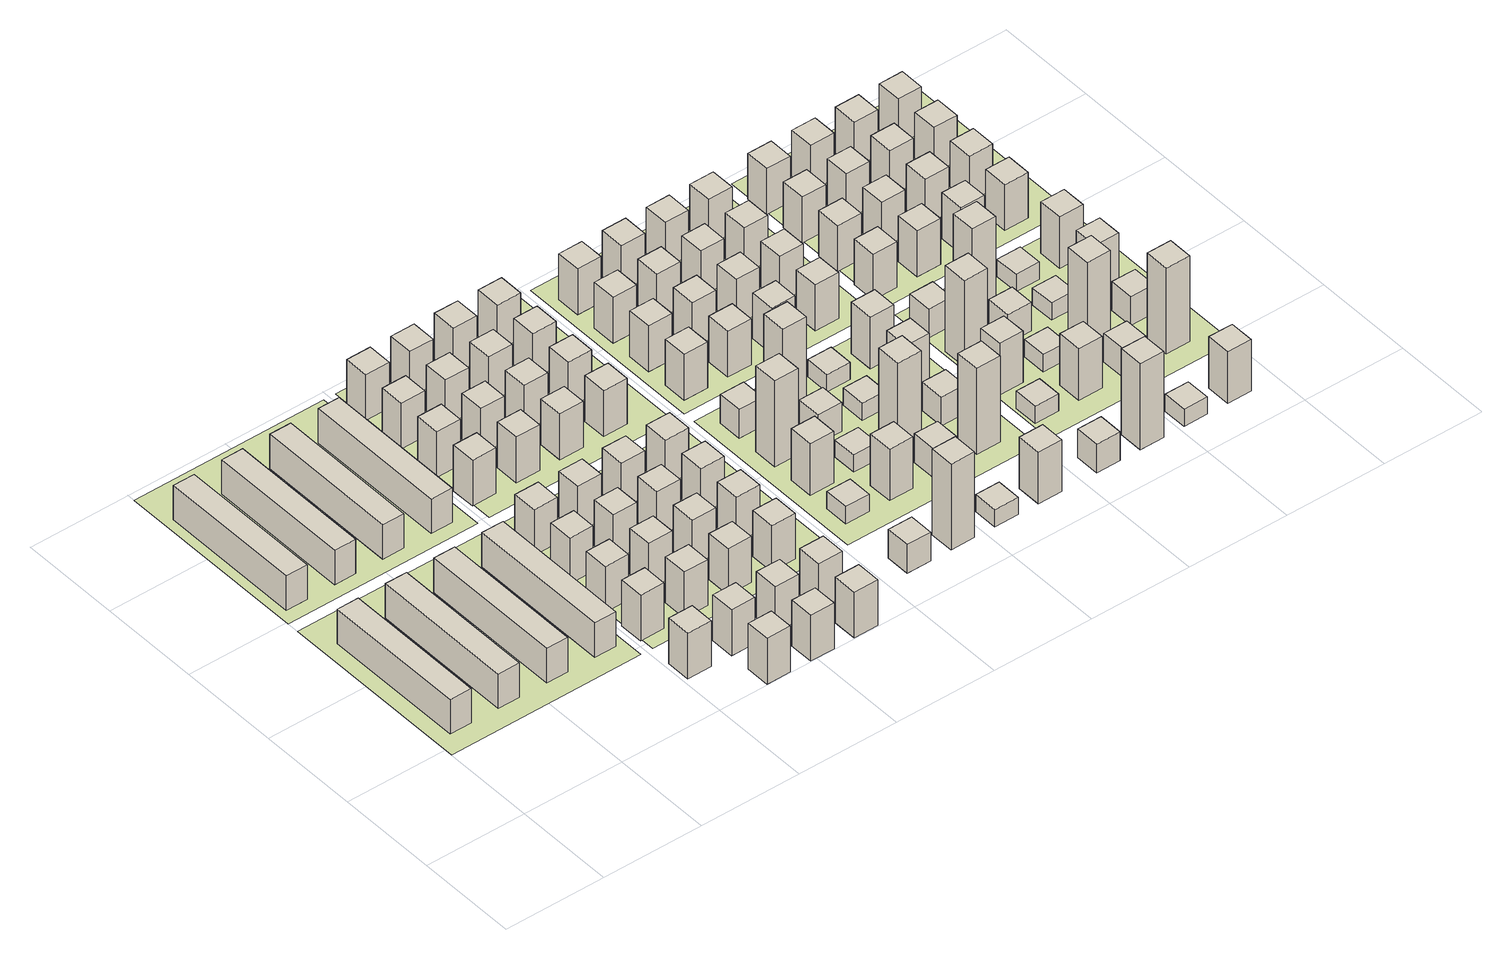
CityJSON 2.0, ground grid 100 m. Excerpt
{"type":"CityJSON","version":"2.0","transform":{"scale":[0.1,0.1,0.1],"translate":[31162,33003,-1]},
"CityObjects":{
"building1":{"type":"Building","geometry":[{"type":"Solid","lod":"1","boundaries":[[[[0,1,2,3]],[[2,4,5,3]],[[6,1,0,7]],[[2,1,6,4]],[[6,7,5,4]],[[0,3,5,7]]]]}]},
"building2":{"type":"Building","geometry":[{"type":"Solid","lod":"1","boundaries":[[[[8,9,10,11]],[[8,11,12,13]],[[10,9,14,15]],[[10,15,12,11]],[[14,13,12,15]],[[14,9,8,13]]]]}]},
"building3":{"type":"Building","geometry":[{"type":"Solid","lod":"1","boundaries":[[[[16,17,18,19]],[[18,20,21,19]],[[22,17,16,23]],[[18,17,22,20]],[[22,23,21,20]],[[16,19,21,23]]]]}]},
"building4":{"type":"Building","geometry":[{"type":"Solid","lod":"1","boundaries":[[[[24,25,26,27]],[[24,27,28,29]],[[26,25,30,31]],[[26,31,28,27]],[[30,29,28,31]],[[30,25,24,29]]]]}]},
"building5":{"type":"Building","geometry":[{"type":"Solid","lod":"1","boundaries":[[[[32,33,34,35]],[[32,35,36,37]],[[34,33,38,39]],[[34,39,36,35]],[[38,37,36,39]],[[38,33,32,37]]]]}]},
"building6":{"type":"Building","geometry":[{"type":"Solid","lod":"1","boundaries":[[[[40,41,42,43]],[[42,44,45,43]],[[46,41,40,47]],[[42,41,46,44]],[[46,47,45,44]],[[40,43,45,47]]]]}]},
"building7":{"type":"Building","geometry":[{"type":"Solid","lod":"1","boundaries":[[[[48,49,50,51]],[[50,49,52,53]],[[54,55,48,51]],[[48,55,52,49]],[[54,53,52,55]],[[54,51,50,53]]]]}]},
"building8":{"type":"Building","geometry":[{"type":"Solid","lod":"1","boundaries":[[[[56,57,58,59]],[[56,59,60,61]],[[58,57,62,63]],[[58,63,60,59]],[[62,61,60,63]],[[62,57,56,61]]]]}]},
"building9":{"type":"Building","geometry":[{"type":"Solid","lod":"1","boundaries":[[[[64,65,66,67]],[[68,69,66,65]],[[70,71,64,67]],[[64,71,68,65]],[[68,71,70,69]],[[70,67,66,69]]]]}]},
"building10":{"type":"Building","geometry":[{"type":"Solid","lod":"1","boundaries":[[[[72,73,74,75]],[[74,73,76,77]],[[78,79,72,75]],[[72,79,76,73]],[[78,77,76,79]],[[78,75,74,77]]]]}]},
"building11":{"type":"Building","geometry":[{"type":"Solid","lod":"1","boundaries":[[[[80,81,82,83]],[[82,81,84,85]],[[86,87,80,83]],[[80,87,84,81]],[[86,85,84,87]],[[86,83,82,85]]]]}]},
"building12":{"type":"Building","geometry":[{"type":"Solid","lod":"1","boundaries":[[[[88,89,90,91]],[[92,93,90,89]],[[94,95,88,91]],[[88,95,92,89]],[[92,95,94,93]],[[94,91,90,93]]]]}]},
"building13":{"type":"Building","geometry":[{"type":"Solid","lod":"1","boundaries":[[[[96,97,98,99]],[[100,101,98,97]],[[102,103,96,99]],[[96,103,100,97]],[[100,103,102,101]],[[102,99,98,101]]]]}]},
"building14":{"type":"Building","geometry":[{"type":"Solid","lod":"1","boundaries":[[[[104,105,106,107]],[[106,108,109,107]],[[110,105,104,111]],[[106,105,110,108]],[[110,111,109,108]],[[104,107,109,111]]]]}]},
"building15":{"type":"Building","geometry":[{"type":"Solid","lod":"1","boundaries":[[[[112,113,114,115]],[[114,113,116,117]],[[118,119,112,115]],[[112,119,116,113]],[[118,117,116,119]],[[118,115,114,117]]]]}]},
"building16":{"type":"Building","geometry":[{"type":"Solid","lod":"1","boundaries":[[[[120,121,122,123]],[[122,121,124,125]],[[126,127,120,123]],[[120,127,124,121]],[[126,125,124,127]],[[126,123,122,125]]]]}]},
"building17":{"type":"Building","geometry":[{"type":"Solid","lod":"1","boundaries":[[[[128,129,130,131]],[[132,133,130,129]],[[134,135,128,131]],[[128,135,132,129]],[[132,135,134,133]],[[134,131,130,133]]]]}]},
"building18":{"type":"Building","geometry":[{"type":"Solid","lod":"1","boundaries":[[[[136,137,138,139]],[[140,141,138,137]],[[142,143,136,139]],[[136,143,140,137]],[[140,143,142,141]],[[142,139,138,141]]]]}]},
"building19":{"type":"Building","geometry":[{"type":"Solid","lod":"1","boundaries":[[[[144,145,146,147]],[[148,149,146,145]],[[150,151,144,147]],[[144,151,148,145]],[[148,151,150,149]],[[150,147,146,149]]]]}]},
"building20":{"type":"Building","geometry":[{"type":"Solid","lod":"1","boundaries":[[[[152,153,154,155]],[[154,153,156,157]],[[158,159,152,155]],[[152,159,156,153]],[[158,157,156,159]],[[158,155,154,157]]]]}]},
"building21":{"type":"Building","geometry":[{"type":"Solid","lod":"1","boundaries":[[[[160,161,162,163]],[[164,165,162,161]],[[166,167,160,163]],[[160,167,164,161]],[[164,167,166,165]],[[166,163,162,165]]]]}]},
"building22":{"type":"Building","geometry":[{"type":"Solid","lod":"1","boundaries":[[[[168,169,170,171]],[[170,169,172,173]],[[174,175,168,171]],[[168,175,172,169]],[[174,173,172,175]],[[174,171,170,173]]]]}]},
"building23":{"type":"Building","geometry":[{"type":"Solid","lod":"1","boundaries":[[[[176,177,178,179]],[[180,181,178,177]],[[182,183,176,179]],[[176,183,180,177]],[[180,183,182,181]],[[182,179,178,181]]]]}]},
"building24":{"type":"Building","geometry":[{"type":"Solid","lod":"1","boundaries":[[[[184,185,186,187]],[[186,185,188,189]],[[190,191,184,187]],[[184,191,188,185]],[[190,189,188,191]],[[190,187,186,189]]]]}]},
"building25":{"type":"Building","geometry":[{"type":"Solid","lod":"1","boundaries":[[[[192,193,194,195]],[[196,197,194,193]],[[198,199,192,195]],[[192,199,196,193]],[[196,199,198,197]],[[198,195,194,197]]]]}]},
"building26":{"type":"Building","geometry":[{"type":"Solid","lod":"1","boundaries":[[[[200,201,202,203]],[[204,205,202,201]],[[206,207,200,203]],[[200,207,204,201]],[[204,207,206,205]],[[206,203,202,205]]]]}]},
"building27":{"type":"Building","geometry":[{"type":"Solid","lod":"1","boundaries":[[[[208,209,210,211]],[[210,209,212,213]],[[214,215,208,211]],[[208,215,212,209]],[[214,213,212,215]],[[214,211,210,213]]]]}]},
"building28":{"type":"Building","geometry":[{"type":"Solid","lod":"1","boundaries":[[[[216,217,218,219]],[[218,217,220,221]],[[222,223,216,219]],[[216,223,220,217]],[[222,221,220,223]],[[222,219,218,221]]]]}]},
"building29":{"type":"Building","geometry":[{"type":"Solid","lod":"1","boundaries":[[[[224,225,226,227]],[[226,225,228,229]],[[230,231,224,227]],[[224,231,228,225]],[[230,229,228,231]],[[230,227,226,229]]]]}]},
"building30":{"type":"Building","geometry":[{"type":"Solid","lod":"1","boundaries":[[[[232,233,234,235]],[[236,237,234,233]],[[238,239,232,235]],[[232,239,236,233]],[[236,239,238,237]],[[238,235,234,237]]]]}]},
"building31":{"type":"Building","geometry":[{"type":"Solid","lod":"1","boundaries":[[[[240,241,242,243]],[[242,241,244,245]],[[246,247,240,243]],[[240,247,244,241]],[[246,245,244,247]],[[246,243,242,245]]]]}]},
"building32":{"type":"Building","geometry":[{"type":"Solid","lod":"1","boundaries":[[[[248,249,250,251]],[[252,253,250,249]],[[254,255,248,251]],[[248,255,252,249]],[[252,255,254,253]],[[254,251,250,253]]]]}]},
"building33":{"type":"Building","geometry":[{"type":"Solid","lod":"1","boundaries":[[[[256,257,258,259]],[[260,261,258,257]],[[262,263,256,259]],[[256,263,260,257]],[[260,263,262,261]],[[262,259,258,261]]]]}]},
"building34":{"type":"Building","geometry":[{"type":"Solid","lod":"1","boundaries":[[[[264,265,266,267]],[[268,269,266,265]],[[270,271,264,267]],[[264,271,268,265]],[[268,271,270,269]],[[270,267,266,269]]]]}]},
"building35":{"type":"Building","geometry":[{"type":"Solid","lod":"1","boundaries":[[[[272,273,274,275]],[[274,273,276,277]],[[278,279,272,275]],[[272,279,276,273]],[[278,277,276,279]],[[278,275,274,277]]]]}]},
"building36":{"type":"Building","geometry":[{"type":"Solid","lod":"1","boundaries":[[[[280,281,282,283]],[[282,281,284,285]],[[286,287,280,283]],[[280,287,284,281]],[[286,285,284,287]],[[286,283,282,285]]]]}]},
"building37":{"type":"Building","geometry":[{"type":"Solid","lod":"1","boundaries":[[[[288,289,290,291]],[[292,293,290,289]],[[294,295,288,291]],[[288,295,292,289]],[[292,295,294,293]],[[294,291,290,293]]]]}]},
"building38":{"type":"Building","geometry":[{"type":"Solid","lod":"1","boundaries":[[[[296,297,298,299]],[[298,297,300,301]],[[302,303,296,299]],[[296,303,300,297]],[[302,301,300,303]],[[302,299,298,301]]]]}]},
"building39":{"type":"Building","geometry":[{"type":"Solid","lod":"1","boundaries":[[[[304,305,306,307]],[[306,305,308,309]],[[310,311,304,307]],[[304,311,308,305]],[[310,309,308,311]],[[310,307,306,309]]]]}]},
"building40":{"type":"Building","geometry":[{"type":"Solid","lod":"1","boundaries":[[[[312,313,314,315]],[[316,317,314,313]],[[318,319,312,315]],[[312,319,316,313]],[[316,319,318,317]],[[318,315,314,317]]]]}]},
"building41":{"type":"Building","geometry":[{"type":"Solid","lod":"1","boundaries":[[[[320,321,322,323]],[[322,321,324,325]],[[326,327,320,323]],[[320,327,324,321]],[[326,325,324,327]],[[326,323,322,325]]]]}]},
"building42":{"type":"Building","geometry":[{"type":"Solid","lod":"1","boundaries":[[[[328,329,330,331]],[[332,333,330,329]],[[334,335,328,331]],[[328,335,332,329]],[[332,335,334,333]],[[334,331,330,333]]]]}]},
"building43":{"type":"Building","geometry":[{"type":"Solid","lod":"1","boundaries":[[[[336,337,338,339]],[[340,341,338,337]],[[342,343,336,339]],[[336,343,340,337]],[[340,343,342,341]],[[342,339,338,341]]]]}]},
"building44":{"type":"Building","geometry":[{"type":"Solid","lod":"1","boundaries":[[[[344,345,346,347]],[[346,345,348,349]],[[350,351,344,347]],[[344,351,348,345]],[[350,349,348,351]],[[350,347,346,349]]]]}]},
"building45":{"type":"Building","geometry":[{"type":"Solid","lod":"1","boundaries":[[[[352,353,354,355]],[[356,357,354,353]],[[358,359,352,355]],[[352,359,356,353]],[[356,359,358,357]],[[358,355,354,357]]]]}]},
"building46":{"type":"Building","geometry":[{"type":"Solid","lod":"1","boundaries":[[[[360,361,362,363]],[[362,361,364,365]],[[366,367,360,363]],[[360,367,364,361]],[[366,365,364,367]],[[366,363,362,365]]]]}]},
"building47":{"type":"Building","geometry":[{"type":"Solid","lod":"1","boundaries":[[[[368,369,370,371]],[[372,373,370,369]],[[374,375,368,371]],[[368,375,372,369]],[[372,375,374,373]],[[374,371,370,373]]]]}]},
"building48":{"type":"Building","geometry":[{"type":"Solid","lod":"1","boundaries":[[[[376,377,378,379]],[[378,377,380,381]],[[382,383,376,379]],[[376,383,380,377]],[[382,381,380,383]],[[382,379,378,381]]]]}]},
"building49":{"type":"Building","geometry":[{"type":"Solid","lod":"1","boundaries":[[[[384,385,386,387]],[[386,385,388,389]],[[390,391,384,387]],[[384,391,388,385]],[[390,389,388,391]],[[390,387,386,389]]]]}]},
"building50":{"type":"Building","geometry":[{"type":"Solid","lod":"1","boundaries":[[[[392,393,394,395]],[[394,393,396,397]],[[398,399,392,395]],[[392,399,396,393]],[[398,397,396,399]],[[398,395,394,397]]]]}]},
"building51":{"type":"Building","geometry":[{"type":"Solid","lod":"1","boundaries":[[[[400,401,402,403]],[[404,405,402,401]],[[406,407,400,403]],[[400,407,404,401]],[[404,407,406,405]],[[406,403,402,405]]]]}]},
"building52":{"type":"Building","geometry":[{"type":"Solid","lod":"1","boundaries":[[[[408,409,410,411]],[[412,413,410,409]],[[414,415,408,411]],[[408,415,412,409]],[[412,415,414,413]],[[414,411,410,413]]]]}]},
"building53":{"type":"Building","geometry":[{"type":"Solid","lod":"1","boundaries":[[[[416,417,418,419]],[[418,417,420,421]],[[422,423,416,419]],[[416,423,420,417]],[[422,421,420,423]],[[422,419,418,421]]]]}]},
"building54":{"type":"Building","geometry":[{"type":"Solid","lod":"1","boundaries":[[[[424,425,426,427]],[[426,425,428,429]],[[430,431,424,427]],[[424,431,428,425]],[[430,429,428,431]],[[430,427,426,429]]]]}]},
"building55":{"type":"Building","geometry":[{"type":"Solid","lod":"1","boundaries":[[[[432,433,434,435]],[[436,437,434,433]],[[438,439,432,435]],[[432,439,436,433]],[[436,439,438,437]],[[438,435,434,437]]]]}]},
"building56":{"type":"Building","geometry":[{"type":"Solid","lod":"1","boundaries":[[[[440,441,442,443]],[[444,445,442,441]],[[446,447,440,443]],[[440,447,444,441]],[[444,447,446,445]],[[446,443,442,445]]]]}]},
"building57":{"type":"Building","geometry":[{"type":"Solid","lod":"1","boundaries":[[[[448,449,450,451]],[[452,453,450,449]],[[454,455,448,451]],[[448,455,452,449]],[[452,455,454,453]],[[454,451,450,453]]]]}]},
"building58":{"type":"Building","geometry":[{"type":"Solid","lod":"1","boundaries":[[[[456,457,458,459]],[[458,457,460,461]],[[462,463,456,459]],[[456,463,460,457]],[[462,461,460,463]],[[462,459,458,461]]]]}]},
"building59":{"type":"Building","geometry":[{"type":"Solid","lod":"1","boundaries":[[[[464,465,466,467]],[[466,465,468,469]],[[470,471,464,467]],[[464,471,468,465]],[[470,469,468,471]],[[470,467,466,469]]]]}]},
"building60":{"type":"Building","geometry":[{"type":"Solid","lod":"1","boundaries":[[[[472,473,474,475]],[[476,477,474,473]],[[478,479,472,475]],[[472,479,476,473]],[[476,479,478,477]],[[478,475,474,477]]]]}]},
"building61":{"type":"Building","geometry":[{"type":"Solid","lod":"1","boundaries":[[[[480,481,482,483]],[[484,485,482,481]],[[486,487,480,483]],[[480,487,484,481]],[[484,487,486,485]],[[486,483,482,485]]]]}]},
"building62":{"type":"Building","geometry":[{"type":"Solid","lod":"1","boundaries":[[[[488,489,490,491]],[[490,489,492,493]],[[494,495,488,491]],[[488,495,492,489]],[[494,493,492,495]],[[494,491,490,493]]]]}]},
"building63":{"type":"Building","geometry":[{"type":"Solid","lod":"1","boundaries":[[[[496,497,498,499]],[[498,497,500,501]],[[502,503,496,499]],[[496,503,500,497]],[[502,501,500,503]],[[502,499,498,501]]]]}]},
"building64":{"type":"Building","geometry":[{"type":"Solid","lod":"1","boundaries":[[[[504,505,506,507]],[[506,505,508,509]],[[510,511,504,507]],[[504,511,508,505]],[[510,509,508,511]],[[510,507,506,509]]]]}]},
"building65":{"type":"Building","geometry":[{"type":"Solid","lod":"1","boundaries":[[[[512,513,514,515]],[[516,517,514,513]],[[518,519,512,515]],[[512,519,516,513]],[[516,519,518,517]],[[518,515,514,517]]]]}]},
"building66":{"type":"Building","geometry":[{"type":"Solid","lod":"1","boundaries":[[[[520,521,522,523]],[[522,521,524,525]],[[526,527,520,523]],[[520,527,524,521]],[[526,525,524,527]],[[526,523,522,525]]]]}]},
"building67":{"type":"Building","geometry":[{"type":"Solid","lod":"1","boundaries":[[[[528,529,530,531]],[[532,533,530,529]],[[534,535,528,531]],[[528,535,532,529]],[[532,535,534,533]],[[534,531,530,533]]]]}]},
"building68":{"type":"Building","geometry":[{"type":"Solid","lod":"1","boundaries":[[[[536,537,538,539]],[[540,541,538,537]],[[542,543,536,539]],[[536,543,540,537]],[[540,543,542,541]],[[542,539,538,541]]]]}]},
"building69":{"type":"Building","geometry":[{"type":"Solid","lod":"1","boundaries":[[[[544,545,546,547]],[[546,545,548,549]],[[550,551,544,547]],[[544,551,548,545]],[[550,549,548,551]],[[550,547,546,549]]]]}]},
"building70":{"type":"Building","geometry":[{"type":"Solid","lod":"1","boundaries":[[[[552,553,554,555]],[[556,557,554,553]],[[558,559,552,555]],[[552,559,556,553]],[[556,559,558,557]],[[558,555,554,557]]]]}]},
"building71":{"type":"Building","geometry":[{"type":"Solid","lod":"1","boundaries":[[[[560,561,562,563]],[[564,565,562,561]],[[566,567,560,563]],[[560,567,564,561]],[[564,567,566,565]],[[566,563,562,565]]]]}]},
"building72":{"type":"Building","geometry":[{"type":"Solid","lod":"1","boundaries":[[[[568,569,570,571]],[[572,573,570,569]],[[574,575,568,571]],[[568,575,572,569]],[[572,575,574,573]],[[574,571,570,573]]]]}]},
"building73":{"type":"Building","geometry":[{"type":"Solid","lod":"1","boundaries":[[[[576,577,578,579]],[[578,577,580,581]],[[582,583,576,579]],[[576,583,580,577]],[[582,581,580,583]],[[582,579,578,581]]]]}]},
"building74":{"type":"Building","geometry":[{"type":"Solid","lod":"1","boundaries":[[[[584,585,586,587]],[[586,585,588,589]],[[590,591,584,587]],[[584,591,588,585]],[[590,589,588,591]],[[590,587,586,589]]]]}]},
"building75":{"type":"Building","geometry":[{"type":"Solid","lod":"1","boundaries":[[[[592,593,594,595]],[[596,597,594,593]],[[598,599,592,595]],[[592,599,596,593]],[[596,599,598,597]],[[598,595,594,597]]]]}]},
"building76":{"type":"Building","geometry":[{"type":"Solid","lod":"1","boundaries":[[[[600,601,602,603]],[[602,601,604,605]],[[606,607,600,603]],[[600,607,604,601]],[[606,605,604,607]],[[606,603,602,605]]]]}]},
"building77":{"type":"Building","geometry":[{"type":"Solid","lod":"1","boundaries":[[[[608,609,610,611]],[[610,609,612,613]],[[614,615,608,611]],[[608,615,612,609]],[[614,613,612,615]],[[614,611,610,613]]]]}]},
"building78":{"type":"Building","geometry":[{"type":"Solid","lod":"1","boundaries":[[[[616,617,618,619]],[[620,621,618,617]],[[622,623,616,619]],[[616,623,620,617]],[[620,623,622,621]],[[622,619,618,621]]]]}]},
"building79":{"type":"Building","geometry":[{"type":"Solid","lod":"1","boundaries":[[[[624,625,626,627]],[[626,625,628,629]],[[630,631,624,627]],[[624,631,628,625]],[[630,629,628,631]],[[630,627,626,629]]]]}]},
"building80":{"type":"Building","geometry":[{"type":"Solid","lod":"1","boundaries":[[[[632,633,634,635]],[[636,637,634,633]],[[638,639,632,635]],[[632,639,636,633]],[[636,639,638,637]],[[638,635,634,637]]]]}]},
"building81":{"type":"Building","geometry":[{"type":"Solid","lod":"1","boundaries":[[[[640,641,642,643]],[[644,645,642,641]],[[646,647,640,643]],[[640,647,644,641]],[[644,647,646,645]],[[646,643,642,645]]]]}]},
"building82":{"type":"Building","geometry":[{"type":"Solid","lod":"1","boundaries":[[[[648,649,650,651]],[[652,653,650,649]],[[654,655,648,651]],[[648,655,652,649]],[[652,655,654,653]],[[654,651,650,653]]]]}]},
"building83":{"type":"Building","geometry":[{"type":"Solid","lod":"1","boundaries":[[[[656,657,658,659]],[[658,657,660,661]],[[662,663,656,659]],[[656,663,660,657]],[[662,661,660,663]],[[662,659,658,661]]]]}]},
"building84":{"type":"Building","geometry":[{"type":"Solid","lod":"1","boundaries":[[[[664,665,666,667]],[[666,665,668,669]],[[670,671,664,667]],[[664,671,668,665]],[[670,669,668,671]],[[670,667,666,669]]]]}]},
"building85":{"type":"Building","geometry":[{"type":"Solid","lod":"1","boundaries":[[[[672,673,674,675]],[[676,677,674,673]],[[678,679,672,675]],[[672,679,676,673]],[[676,679,678,677]],[[678,675,674,677]]]]}]},
"building86":{"type":"Building","geometry":[{"type":"Solid","lod":"1","boundaries":[[[[680,681,682,683]],[[682,681,684,685]],[[686,687,680,683]],[[680,687,684,681]],[[686,685,684,687]],[[686,683,682,685]]]]}]},
"building87":{"type":"Building","geometry":[{"type":"Solid","lod":"1","boundaries":[[[[688,689,690,691]],[[692,693,690,689]],[[694,695,688,691]],[[688,695,692,689]],[[692,695,694,693]],[[694,691,690,693]]]]}]},
"building88":{"type":"Building","geometry":[{"type":"Solid","lod":"1","boundaries":[[[[696,697,698,699]],[[698,697,700,701]],[[702,703,696,699]],[[696,703,700,697]],[[702,701,700,703]],[[702,699,698,701]]]]}]},
"building89":{"type":"Building","geometry":[{"type":"Solid","lod":"1","boundaries":[[[[704,705,706,707]],[[706,705,708,709]],[[710,711,704,707]],[[704,711,708,705]],[[710,709,708,711]],[[710,707,706,709]]]]}]},
"building90":{"type":"Building","geometry":[{"type":"Solid","lod":"1","boundaries":[[[[712,713,714,715]],[[714,713,716,717]],[[718,719,712,715]],[[712,719,716,713]],[[718,717,716,719]],[[718,715,714,717]]]]}]},
"building91":{"type":"Building","geometry":[{"type":"Solid","lod":"1","boundaries":[[[[720,721,722,723]],[[724,725,722,721]],[[726,727,720,723]],[[720,727,724,721]],[[724,727,726,725]],[[726,723,722,725]]]]}]},
"building92":{"type":"Building","geometry":[{"type":"Solid","lod":"1","boundaries":[[[[728,729,730,731]],[[732,733,730,729]],[[734,735,728,731]],[[728,735,732,729]],[[732,735,734,733]],[[734,731,730,733]]]]}]},
"building93":{"type":"Building","geometry":[{"type":"Solid","lod":"1","boundaries":[[[[736,737,738,739]],[[740,741,738,737]],[[742,743,736,739]],[[736,743,740,737]],[[740,743,742,741]],[[742,739,738,741]]]]}]},
"building94":{"type":"Building","geometry":[{"type":"Solid","lod":"1","boundaries":[[[[744,745,746,747]],[[746,745,748,749]],[[750,751,744,747]],[[744,751,748,745]],[[750,749,748,751]],[[750,747,746,749]]]]}]},
"building95":{"type":"Building","geometry":[{"type":"Solid","lod":"1","boundaries":[[[[752,753,754,755]],[[754,753,756,757]],[[758,759,752,755]],[[752,759,756,753]],[[758,757,756,759]],[[758,755,754,757]]]]}]},
"building96":{"type":"Building","geometry":[{"type":"Solid","lod":"1","boundaries":[[[[760,761,762,763]],[[764,765,762,761]],[[766,767,760,763]],[[760,767,764,761]],[[764,767,766,765]],[[766,763,762,765]]]]}]},
"building97":{"type":"Building","geometry":[{"type":"Solid","lod":"1","boundaries":[[[[768,769,770,771]],[[772,773,770,769]],[[774,775,768,771]],[[768,775,772,769]],[[772,775,774,773]],[[774,771,770,773]]]]}]},
"building98":{"type":"Building","geometry":[{"type":"Solid","lod":"1","boundaries":[[[[776,777,778,779]],[[778,777,780,781]],[[782,783,776,779]],[[776,783,780,777]],[[782,781,780,783]],[[782,779,778,781]]]]}]},
"building99":{"type":"Building","geometry":[{"type":"Solid","lod":"1","boundaries":[[[[784,785,786,787]],[[786,785,788,789]],[[790,791,784,787]],[[784,791,788,785]],[[790,789,788,791]],[[790,787,786,789]]]]}]},
"building100":{"type":"Building","geometry":[{"type":"Solid","lod":"1","boundaries":[[[[792,793,794,795]],[[794,793,796,797]],[[798,799,792,795]],[[792,799,796,793]],[[798,797,796,799]],[[798,795,794,797]]]]}]},
"building101":{"type":"Building","geometry":[{"type":"Solid","lod":"1","boundaries":[[[[800,801,802,803]],[[804,805,802,801]],[[806,807,800,803]],[[800,807,804,801]],[[804,807,806,805]],[[806,803,802,805]]]]}]},
"building102":{"type":"Building","geometry":[{"type":"Solid","lod":"1","boundaries":[[[[808,809,810,811]],[[810,809,812,813]],[[814,815,808,811]],[[808,815,812,809]],[[814,813,812,815]],[[814,811,810,813]]]]}]},
"building103":{"type":"Building","geometry":[{"type":"Solid","lod":"1","boundaries":[[[[816,817,818,819]],[[820,821,818,817]],[[822,823,816,819]],[[816,823,820,817]],[[820,823,822,821]],[[822,819,818,821]]]]}]},
"building104":{"type":"Building","geometry":[{"type":"Solid","lod":"1","boundaries":[[[[824,825,826,827]],[[828,829,826,825]],[[830,831,824,827]],[[824,831,828,825]],[[828,831,830,829]],[[830,827,826,829]]]]}]},
"building105":{"type":"Building","geometry":[{"type":"Solid","lod":"1","boundaries":[[[[832,833,834,835]],[[834,833,836,837]],[[838,839,832,835]],[[832,839,836,833]],[[838,837,836,839]],[[838,835,834,837]]]]}]},
"building106":{"type":"Building","geometry":[{"type":"Solid","lod":"1","boundaries":[[[[840,841,842,843]],[[844,845,842,841]],[[846,847,840,843]],[[840,847,844,841]],[[844,847,846,845]],[[846,843,842,845]]]]}]},
"building107":{"type":"Building","geometry":[{"type":"Solid","lod":"1","boundaries":[[[[848,849,850,851]],[[852,853,850,849]],[[854,855,848,851]],[[848,855,852,849]],[[852,855,854,853]],[[854,851,850,853]]]]}]},
"building108":{"type":"Building","geometry":[{"type":"Solid","lod":"1","boundaries":[[[[856,857,858,859]],[[860,861,858,857]],[[862,863,856,859]],[[856,863,860,857]],[[860,863,862,861]],[[862,859,858,861]]]]}]},
"building109":{"type":"Building","geometry":[{"type":"Solid","lod":"1","boundaries":[[[[864,865,866,867]],[[866,865,868,869]],[[870,871,864,867]],[[864,871,868,865]],[[870,869,868,871]],[[870,867,866,869]]]]}]},
"building110":{"type":"Building","geometry":[{"type":"Solid","lod":"1","boundaries":[[[[872,873,874,875]],[[874,873,876,877]],[[878,879,872,875]],[[872,879,876,873]],[[878,877,876,879]],[[878,875,874,877]]]]}]},
"building111":{"type":"Building","geometry":[{"type":"Solid","lod":"1","boundaries":[[[[880,881,882,883]],[[884,885,882,881]],[[886,887,880,883]],[[880,887,884,881]],[[884,887,886,885]],[[886,883,882,885]]]]}]},
"building112":{"type":"Building","geometry":[{"type":"Solid","lod":"1","boundaries":[[[[888,889,890,891]],[[890,889,892,893]],[[894,895,888,891]],[[888,895,892,889]],[[894,893,892,895]],[[894,891,890,893]]]]}]},
"building113":{"type":"Building","geometry":[{"type":"Solid","lod":"1","boundaries":[[[[896,897,898,899]],[[900,901,898,897]],[[902,903,896,899]],[[896,903,900,897]],[[900,903,902,901]],[[902,899,898,901]]]]}]},
"building114":{"type":"Building","geometry":[{"type":"Solid","lod":"1","boundaries":[[[[904,905,906,907]],[[906,905,908,909]],[[910,911,904,907]],[[904,911,908,905]],[[910,909,908,911]],[[910,907,906,909]]]]}]},
"building115":{"type":"Building","geometry":[{"type":"Solid","lod":"1","boundaries":[[[[912,913,914,915]],[[916,917,914,913]],[[918,919,912,915]],[[912,919,916,913]],[[916,919,918,917]],[[918,915,914,917]]]]}]},
"building116":{"type":"Building","geometry":[{"type":"Solid","lod":"1","boundaries":[[[[920,921,922,923]],[[924,925,922,921]],[[926,927,920,923]],[[920,927,924,921]],[[924,927,926,925]],[[926,923,922,925]]]]}]},
"building117":{"type":"Building","geometry":[{"type":"Solid","lod":"1","boundaries":[[[[928,929,930,931]],[[930,929,932,933]],[[934,935,928,931]],[[928,935,932,929]],[[934,933,932,935]],[[934,931,930,933]]]]}]},
"building118":{"type":"Building","geometry":[{"type":"Solid","lod":"1","boundaries":[[[[936,937,938,939]],[[938,937,940,941]],[[942,943,936,939]],[[936,943,940,937]],[[942,941,940,943]],[[942,939,938,941]]]]}]},
"building119":{"type":"Building","geometry":[{"type":"Solid","lod":"1","boundaries":[[[[944,945,946,947]],[[946,945,948,949]],[[950,951,944,947]],[[944,951,948,945]],[[950,949,948,951]],[[950,947,946,949]]]]}]},
"landuse1":{"type":"LandUse","geometry":[{"type":"MultiSurface","lod":"1","boundaries":[[[952,953,954,955]]]}]},
"landuse2":{"type":"LandUse","geometry":[{"type":"MultiSurface","lod":"1","boundaries":[[[956,957,958,959]]]}]},
"landuse3":{"type":"LandUse","geometry":[{"type":"MultiSurface","lod":"1","boundaries":[[[960,961,962,963]]]}]},
"landuse4":{"type":"LandUse","geometry":[{"type":"MultiSurface","lod":"1","boundaries":[[[964,965,966,967]]]}]},
"landuse5":{"type":"LandUse","geometry":[{"type":"MultiSurface","lod":"1","boundaries":[[[968,969,970,971]]]}]},
"landuse6":{"type":"LandUse","geometry":[{"type":"MultiSurface","lod":"1","boundaries":[[[972,973,974,975]]]}]},
"landuse7":{"type":"LandUse","geometry":[{"type":"MultiSurface","lod":"1","boundaries":[[[976,977,978,979]]]}]},
"landuse8":{"type":"LandUse","geometry":[{"type":"MultiSurface","lod":"1","boundaries":[[[980,981,982,983]]]}]}
},
"vertices":[
[155,1126,370],[155,2550,370],[155,2550,10],[155,1126,10],[371,2550,10],[371,1126,10],[371,2550,370],[371,1126,370],
[650,1126,10],[650,1126,370],[650,2550,370],[650,2550,10],[866,2550,10],[866,1126,10],[866,1126,370],[866,2550,370],
[95,3119,370],[95,4544,370],[95,4544,10],[95,3119,10],[311,4544,10],[311,3119,10],[311,4544,370],[311,3119,370],
[1145,1126,10],[1145,1126,370],[1145,2550,370],[1145,2550,10],[1360,2550,10],[1360,1126,10],[1360,1126,370],[1360,2550,370],
[590,3119,10],[590,3119,370],[590,4544,370],[590,4544,10],[806,4544,10],[806,3119,10],[806,3119,370],[806,4544,370],
[1639,1126,370],[1639,2550,370],[1639,2550,10],[1639,1126,10],[1855,2550,10],[1855,1126,10],[1855,2550,370],[1855,1126,370],
[2047,696,490],[2047,696,10],[2047,456,10],[2047,456,490],[2287,696,10],[2287,456,10],[2287,456,490],[2287,696,490],
[1085,3119,10],[1085,3119,370],[1085,4544,370],[1085,4544,10],[1300,4544,10],[1300,3119,10],[1300,3119,370],[1300,4544,370],
[2047,1292,490],[2047,1292,10],[2047,1052,10],[2047,1052,490],[2287,1292,10],[2287,1052,10],[2287,1052,490],[2287,1292,490],
[2047,1740,490],[2047,1740,10],[2047,1500,10],[2047,1500,490],[2287,1740,10],[2287,1500,10],[2287,1500,490],[2287,1740,490],
[2495,248,490],[2495,248,10],[2495,8,10],[2495,8,490],[2735,248,10],[2735,8,10],[2735,8,490],[2735,248,490],
[2047,2188,490],[2047,2188,10],[2047,1948,10],[2047,1948,490],[2287,2188,10],[2287,1948,10],[2287,1948,490],[2287,2188,490],
[2495,696,490],[2495,696,10],[2495,456,10],[2495,456,490],[2735,696,10],[2735,456,10],[2735,456,490],[2735,696,490],
[1579,3119,370],[1579,4544,370],[1579,4544,10],[1579,3119,10],[1795,4544,10],[1795,3119,10],[1795,4544,370],[1795,3119,370],
[2047,2636,490],[2047,2636,10],[2047,2396,10],[2047,2396,490],[2287,2636,10],[2287,2396,10],[2287,2396,490],[2287,2636,490],
[2495,1292,490],[2495,1292,10],[2495,1052,10],[2495,1052,490],[2735,1292,10],[2735,1052,10],[2735,1052,490],[2735,1292,490],
[2495,1740,490],[2495,1740,10],[2495,1500,10],[2495,1500,490],[2735,1740,10],[2735,1500,10],[2735,1500,490],[2735,1740,490],
[2943,248,490],[2943,248,10],[2943,8,10],[2943,8,490],[3183,248,10],[3183,8,10],[3183,8,490],[3183,248,490],
[2047,3412,490],[2047,3412,10],[2047,3172,10],[2047,3172,490],[2287,3412,10],[2287,3172,10],[2287,3172,490],[2287,3412,490],
[2495,2188,490],[2495,2188,10],[2495,1948,10],[2495,1948,490],[2735,2188,10],[2735,1948,10],[2735,1948,490],[2735,2188,490],
[2943,696,490],[2943,696,10],[2943,456,10],[2943,456,490],[3183,696,10],[3183,456,10],[3183,456,490],[3183,696,490],
[2047,3860,490],[2047,3860,10],[2047,3620,10],[2047,3620,490],[2287,3860,10],[2287,3620,10],[2287,3620,490],[2287,3860,490],
[2495,2636,490],[2495,2636,10],[2495,2396,10],[2495,2396,490],[2735,2636,10],[2735,2396,10],[2735,2396,490],[2735,2636,490],
[2943,1292,490],[2943,1292,10],[2943,1052,10],[2943,1052,490],[3183,1292,10],[3183,1052,10],[3183,1052,490],[3183,1292,490],
[2047,4308,490],[2047,4308,10],[2047,4068,10],[2047,4068,490],[2287,4308,10],[2287,4068,10],[2287,4068,490],[2287,4308,490],
[2943,1740,490],[2943,1740,10],[2943,1500,10],[2943,1500,490],[3183,1740,10],[3183,1500,10],[3183,1500,490],[3183,1740,490],
[3391,248,490],[3391,248,10],[3391,8,10],[3391,8,490],[3631,248,10],[3631,8,10],[3631,8,490],[3631,248,490],
[2047,4756,490],[2047,4756,10],[2047,4516,10],[2047,4516,490],[2287,4756,10],[2287,4516,10],[2287,4516,490],[2287,4756,490],
[2495,3412,490],[2495,3412,10],[2495,3172,10],[2495,3172,490],[2735,3412,10],[2735,3172,10],[2735,3172,490],[2735,3412,490],
[2943,2188,490],[2943,2188,10],[2943,1948,10],[2943,1948,490],[3183,2188,10],[3183,1948,10],[3183,1948,490],[3183,2188,490],
[3391,696,490],[3391,696,10],[3391,456,10],[3391,456,490],[3631,696,10],[3631,456,10],[3631,456,490],[3631,696,490],
[2495,3860,490],[2495,3860,10],[2495,3620,10],[2495,3620,490],[2735,3860,10],[2735,3620,10],[2735,3620,490],[2735,3860,490],
[2943,2636,490],[2943,2636,10],[2943,2396,10],[2943,2396,490],[3183,2636,10],[3183,2396,10],[3183,2396,490],[3183,2636,490],
[3391,1292,490],[3391,1292,10],[3391,1052,10],[3391,1052,490],[3631,1292,10],[3631,1052,10],[3631,1052,490],[3631,1292,490],
[2495,4308,490],[2495,4308,10],[2495,4068,10],[2495,4068,490],[2735,4308,10],[2735,4068,10],[2735,4068,490],[2735,4308,490],
[3391,1740,490],[3391,1740,10],[3391,1500,10],[3391,1500,490],[3631,1740,10],[3631,1500,10],[3631,1500,490],[3631,1740,490],
[2495,4756,490],[2495,4756,10],[2495,4516,10],[2495,4516,490],[2735,4756,10],[2735,4516,10],[2735,4516,490],[2735,4756,490],
[2943,3412,490],[2943,3412,10],[2943,3172,10],[2943,3172,490],[3183,3412,10],[3183,3172,10],[3183,3172,490],[3183,3412,490],
[3391,2188,490],[3391,2188,10],[3391,1948,10],[3391,1948,490],[3631,2188,10],[3631,1948,10],[3631,1948,490],[3631,2188,490],
[2943,3860,490],[2943,3860,10],[2943,3620,10],[2943,3620,490],[3183,3860,10],[3183,3620,10],[3183,3620,490],[3183,3860,490],
[3391,2636,490],[3391,2636,10],[3391,2396,10],[3391,2396,490],[3631,2636,10],[3631,2396,10],[3631,2396,490],[3631,2636,490],
[2943,4308,490],[2943,4308,10],[2943,4068,10],[2943,4068,490],[3183,4308,10],[3183,4068,10],[3183,4068,490],[3183,4308,490],
[2943,4756,490],[2943,4756,10],[2943,4516,10],[2943,4516,490],[3183,4756,10],[3183,4516,10],[3183,4516,490],[3183,4756,490],
[4215,596,310],[4215,596,10],[4215,356,10],[4215,356,310],[4455,596,10],[4455,356,10],[4455,356,310],[4455,596,310],
[3391,3412,490],[3391,3412,10],[3391,3172,10],[3391,3172,490],[3631,3412,10],[3631,3172,10],[3631,3172,490],[3631,3412,490],
[3391,3860,490],[3391,3860,10],[3391,3620,10],[3391,3620,490],[3631,3860,10],[3631,3620,10],[3631,3620,490],[3631,3860,490],
[4215,1372,190],[4215,1372,10],[4215,1132,10],[4215,1132,190],[4455,1372,10],[4455,1132,10],[4455,1132,190],[4455,1372,190],
[3391,4308,490],[3391,4308,10],[3391,4068,10],[3391,4068,490],[3631,4308,10],[3631,4068,10],[3631,4068,490],[3631,4308,490],
[4215,1820,550],[4215,1820,10],[4215,1580,10],[4215,1580,550],[4455,1820,10],[4455,1580,10],[4455,1580,550],[4455,1820,550],
[3391,4756,490],[3391,4756,10],[3391,4516,10],[3391,4516,490],[3631,4756,10],[3631,4516,10],[3631,4516,490],[3631,4756,490],
[4663,596,910],[4663,596,10],[4663,356,10],[4663,356,910],[4903,596,10],[4903,356,10],[4903,356,910],[4903,596,910],
[4215,2268,910],[4215,2268,10],[4215,2028,10],[4215,2028,910],[4455,2268,10],[4455,2028,10],[4455,2028,910],[4455,2268,910],
[4215,2716,310],[4215,2716,10],[4215,2476,10],[4215,2476,310],[4455,2716,10],[4455,2476,10],[4455,2476,310],[4455,2716,310],
[4663,1372,550],[4663,1372,10],[4663,1132,10],[4663,1132,550],[4903,1372,10],[4903,1132,10],[4903,1132,550],[4903,1372,550],
[4167,3352,490],[4167,3352,10],[4167,3112,10],[4167,3112,490],[4407,3352,10],[4407,3112,10],[4407,3112,490],[4407,3352,490],
[4663,1820,190],[4663,1820,10],[4663,1580,10],[4663,1580,190],[4903,1820,10],[4903,1580,10],[4903,1580,190],[4903,1820,190],
[5111,596,190],[5111,596,10],[5111,356,10],[5111,356,190],[5351,596,10],[5351,356,10],[5351,356,190],[5351,596,190],
[4167,3800,490],[4167,3800,10],[4167,3560,10],[4167,3560,490],[4407,3800,10],[4407,3560,10],[4407,3560,490],[4407,3800,490],
[4663,2268,310],[4663,2268,10],[4663,2028,10],[4663,2028,310],[4903,2268,10],[4903,2028,10],[4903,2028,310],[4903,2268,310],
[4167,4248,490],[4167,4248,10],[4167,4008,10],[4167,4008,490],[4407,4248,10],[4407,4008,10],[4407,4008,490],[4407,4248,490],
[4663,2716,910],[4663,2716,10],[4663,2476,10],[4663,2476,910],[4903,2716,10],[4903,2476,10],[4903,2476,910],[4903,2716,910],
[5111,1372,310],[5111,1372,10],[5111,1132,10],[5111,1132,310],[5351,1372,10],[5351,1132,10],[5351,1132,310],[5351,1372,310],
[4167,4696,490],[4167,4696,10],[4167,4456,10],[4167,4456,490],[4407,4696,10],[4407,4456,10],[4407,4456,490],[4407,4696,490],
[4615,3352,490],[4615,3352,10],[4615,3112,10],[4615,3112,490],[4855,3352,10],[4855,3112,10],[4855,3112,490],[4855,3352,490],
[5111,1820,910],[5111,1820,10],[5111,1580,10],[5111,1580,910],[5351,1820,10],[5351,1580,10],[5351,1580,910],[5351,1820,910],
[5559,596,550],[5559,596,10],[5559,356,10],[5559,356,550],[5799,596,10],[5799,356,10],[5799,356,550],[5799,596,550],
[4615,3800,490],[4615,3800,10],[4615,3560,10],[4615,3560,490],[4855,3800,10],[4855,3560,10],[4855,3560,490],[4855,3800,490],
[5111,2268,190],[5111,2268,10],[5111,2028,10],[5111,2028,190],[5351,2268,10],[5351,2028,10],[5351,2028,190],[5351,2268,190],
[4615,4248,490],[4615,4248,10],[4615,4008,10],[4615,4008,490],[4855,4248,10],[4855,4008,10],[4855,4008,490],[4855,4248,490],
[5111,2716,190],[5111,2716,10],[5111,2476,10],[5111,2476,190],[5351,2716,10],[5351,2476,10],[5351,2476,190],[5351,2716,190],
[5559,1372,910],[5559,1372,10],[5559,1132,10],[5559,1132,910],[5799,1372,10],[5799,1132,10],[5799,1132,910],[5799,1372,910],
[4615,4696,490],[4615,4696,10],[4615,4456,10],[4615,4456,490],[4855,4696,10],[4855,4456,10],[4855,4456,490],[4855,4696,490],
[5063,3352,490],[5063,3352,10],[5063,3112,10],[5063,3112,490],[5303,3352,10],[5303,3112,10],[5303,3112,490],[5303,3352,490],
[5559,1820,310],[5559,1820,10],[5559,1580,10],[5559,1580,310],[5799,1820,10],[5799,1580,10],[5799,1580,310],[5799,1820,310],
[5063,3800,490],[5063,3800,10],[5063,3560,10],[5063,3560,490],[5303,3800,10],[5303,3560,10],[5303,3560,490],[5303,3800,490],
[5559,2268,550],[5559,2268,10],[5559,2028,10],[5559,2028,550],[5799,2268,10],[5799,2028,10],[5799,2028,550],[5799,2268,550],
[6155,596,310],[6155,596,10],[6155,356,10],[6155,356,310],[6395,596,10],[6395,356,10],[6395,356,310],[6395,596,310],
[5063,4248,490],[5063,4248,10],[5063,4008,10],[5063,4008,490],[5303,4248,10],[5303,4008,10],[5303,4008,490],[5303,4248,490],
[5559,2716,550],[5559,2716,10],[5559,2476,10],[5559,2476,550],[5799,2716,10],[5799,2476,10],[5799,2476,550],[5799,2716,550],
[5063,4696,490],[5063,4696,10],[5063,4456,10],[5063,4456,490],[5303,4696,10],[5303,4456,10],[5303,4456,490],[5303,4696,490],
[5511,3352,490],[5511,3352,10],[5511,3112,10],[5511,3112,490],[5751,3352,10],[5751,3112,10],[5751,3112,490],[5751,3352,490],
[6155,1372,190],[6155,1372,10],[6155,1132,10],[6155,1132,190],[6395,1372,10],[6395,1132,10],[6395,1132,190],[6395,1372,190],
[5511,3800,490],[5511,3800,10],[5511,3560,10],[5511,3560,490],[5751,3800,10],[5751,3560,10],[5751,3560,490],[5751,3800,490],
[6155,1820,550],[6155,1820,10],[6155,1580,10],[6155,1580,550],[6395,1820,10],[6395,1580,10],[6395,1580,550],[6395,1820,550],
[6603,596,910],[6603,596,10],[6603,356,10],[6603,356,910],[6843,596,10],[6843,356,10],[6843,356,910],[6843,596,910],
[5511,4248,490],[5511,4248,10],[5511,4008,10],[5511,4008,490],[5751,4248,10],[5751,4008,10],[5751,4008,490],[5751,4248,490],
[6155,2268,910],[6155,2268,10],[6155,2028,10],[6155,2028,910],[6395,2268,10],[6395,2028,10],[6395,2028,910],[6395,2268,910],
[5511,4696,490],[5511,4696,10],[5511,4456,10],[5511,4456,490],[5751,4696,10],[5751,4456,10],[5751,4456,490],[5751,4696,490],
[6155,2716,310],[6155,2716,10],[6155,2476,10],[6155,2476,310],[6395,2716,10],[6395,2476,10],[6395,2476,310],[6395,2716,310],
[6603,1372,550],[6603,1372,10],[6603,1132,10],[6603,1132,550],[6843,1372,10],[6843,1132,10],[6843,1132,550],[6843,1372,550],
[6107,3352,490],[6107,3352,10],[6107,3112,10],[6107,3112,490],[6347,3352,10],[6347,3112,10],[6347,3112,490],[6347,3352,490],
[6603,1820,190],[6603,1820,10],[6603,1580,10],[6603,1580,190],[6843,1820,10],[6843,1580,10],[6843,1580,190],[6843,1820,190],
[7051,596,190],[7051,596,10],[7051,356,10],[7051,356,190],[7291,596,10],[7291,356,10],[7291,356,190],[7291,596,190],
[6107,3800,490],[6107,3800,10],[6107,3560,10],[6107,3560,490],[6347,3800,10],[6347,3560,10],[6347,3560,490],[6347,3800,490],
[6603,2268,310],[6603,2268,10],[6603,2028,10],[6603,2028,310],[6843,2268,10],[6843,2028,10],[6843,2028,310],[6843,2268,310],
[6107,4248,490],[6107,4248,10],[6107,4008,10],[6107,4008,490],[6347,4248,10],[6347,4008,10],[6347,4008,490],[6347,4248,490],
[6603,2716,910],[6603,2716,10],[6603,2476,10],[6603,2476,910],[6843,2716,10],[6843,2476,10],[6843,2476,910],[6843,2716,910],
[7051,1372,310],[7051,1372,10],[7051,1132,10],[7051,1132,310],[7291,1372,10],[7291,1132,10],[7291,1132,310],[7291,1372,310],
[6107,4696,490],[6107,4696,10],[6107,4456,10],[6107,4456,490],[6347,4696,10],[6347,4456,10],[6347,4456,490],[6347,4696,490],
[6555,3352,490],[6555,3352,10],[6555,3112,10],[6555,3112,490],[6795,3352,10],[6795,3112,10],[6795,3112,490],[6795,3352,490],
[7051,1820,910],[7051,1820,10],[7051,1580,10],[7051,1580,910],[7291,1820,10],[7291,1580,10],[7291,1580,910],[7291,1820,910],
[7499,596,550],[7499,596,10],[7499,356,10],[7499,356,550],[7739,596,10],[7739,356,10],[7739,356,550],[7739,596,550],
[6555,3800,490],[6555,3800,10],[6555,3560,10],[6555,3560,490],[6795,3800,10],[6795,3560,10],[6795,3560,490],[6795,3800,490],
[7051,2268,190],[7051,2268,10],[7051,2028,10],[7051,2028,190],[7291,2268,10],[7291,2028,10],[7291,2028,190],[7291,2268,190],
[6555,4248,490],[6555,4248,10],[6555,4008,10],[6555,4008,490],[6795,4248,10],[6795,4008,10],[6795,4008,490],[6795,4248,490],
[7051,2716,190],[7051,2716,10],[7051,2476,10],[7051,2476,190],[7291,2716,10],[7291,2476,10],[7291,2476,190],[7291,2716,190],
[7499,1372,910],[7499,1372,10],[7499,1132,10],[7499,1132,910],[7739,1372,10],[7739,1132,10],[7739,1132,910],[7739,1372,910],
[6555,4696,490],[6555,4696,10],[6555,4456,10],[6555,4456,490],[6795,4696,10],[6795,4456,10],[6795,4456,490],[6795,4696,490],
[7003,3352,490],[7003,3352,10],[7003,3112,10],[7003,3112,490],[7243,3352,10],[7243,3112,10],[7243,3112,490],[7243,3352,490],
[7499,1820,310],[7499,1820,10],[7499,1580,10],[7499,1580,310],[7739,1820,10],[7739,1580,10],[7739,1580,310],[7739,1820,310],
[7003,3800,490],[7003,3800,10],[7003,3560,10],[7003,3560,490],[7243,3800,10],[7243,3560,10],[7243,3560,490],[7243,3800,490],
[7499,2268,550],[7499,2268,10],[7499,2028,10],[7499,2028,550],[7739,2268,10],[7739,2028,10],[7739,2028,550],[7739,2268,550],
[7003,4248,490],[7003,4248,10],[7003,4008,10],[7003,4008,490],[7243,4248,10],[7243,4008,10],[7243,4008,490],[7243,4248,490],
[7499,2716,550],[7499,2716,10],[7499,2476,10],[7499,2476,550],[7739,2716,10],[7739,2476,10],[7739,2476,550],[7739,2716,550],
[7003,4696,490],[7003,4696,10],[7003,4456,10],[7003,4456,490],[7243,4696,10],[7243,4456,10],[7243,4456,490],[7243,4696,490],
[7451,3352,490],[7451,3352,10],[7451,3112,10],[7451,3112,490],[7691,3352,10],[7691,3112,10],[7691,3112,490],[7691,3352,490],
[7451,3800,490],[7451,3800,10],[7451,3560,10],[7451,3560,490],[7691,3800,10],[7691,3560,10],[7691,3560,490],[7691,3800,490],
[7451,4248,490],[7451,4248,10],[7451,4008,10],[7451,4008,490],[7691,4248,10],[7691,4008,10],[7691,4008,490],[7691,4248,490],
[7451,4696,490],[7451,4696,10],[7451,4456,10],[7451,4456,490],[7691,4696,10],[7691,4456,10],[7691,4456,490],[7691,4696,490],
[1945,922,10],[1945,2862,10],[5,2862,10],[5,922,10],
[1945,2982,10],[1945,4922,10],[5,4922,10],[5,2982,10],
[3945,922,10],[3945,2862,10],[2065,2862,10],[2065,922,10],
[3945,2982,10],[3945,4922,10],[2065,4922,10],[2065,2982,10],
[6005,922,10],[6005,2862,10],[4065,2862,10],[4065,922,10],
[6005,2982,10],[6005,4922,10],[4065,4922,10],[4065,2982,10],
[8005,922,10],[8005,2862,10],[6125,2862,10],[6125,922,10],
[8005,2982,10],[8005,4922,10],[6125,4922,10],[6125,2982,10]
]}
